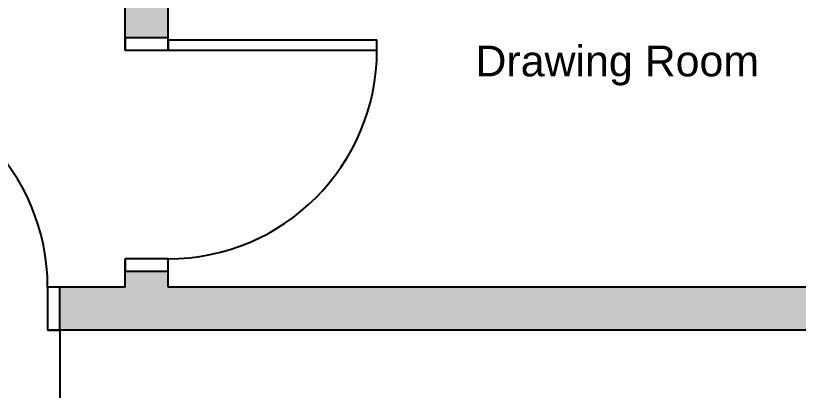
# Model space of a CAD drawing. Header units: inches. Extents: x -468 to 408, y -566 to 68.
# Drawn here: x -117 to 10.5, y -331.3 to -270.3 of the extents above; entities that cross this region are included whole.
import ezdxf

# ---------------------------------------------------------------- set-up
doc = ezdxf.new("R2010")
doc.units = ezdxf.units.IN
doc.header["$MEASUREMENT"] = 0
for name, color, linetype in [('Dimension', 34, 'Continuous'), ('Door Big', 3, 'Continuous'), ('Offset', 20, 'Continuous'), ('Writing', 95, 'Continuous')]:
    doc.layers.add(name, color=color, linetype=linetype)
doc.styles.get("Standard").update_dxf_attribs({"font": 'arial.ttf'})
doc.dimstyles.get("Standard").update_dxf_attribs({"dimtxt": 6, "dimasz": 6, "dimexe": 0.18, "dimexo": 0.0625, "dimgap": 0.09, "dimtad": 0, "dimtih": 1, "dimtoh": 1, "dimdec": 4, "dimzin": 0, "dimdsep": 46, "dimlunit": 4, "dimtxsty": 'Standard', "dimblk": 'ARCHTICK', "dimcen": 0.09, "dimclrd": 256, "dimclre": 256, "dimclrt": 256, "dimadec": 0, "dimazin": 0, "dimtfac": 1, "dimtdec": 4, "dimtofl": 0, "dimtmove": 0, "dimatfit": 3, "dimfxl": 1, "dimtfill": 1, "dimtolj": 1, "dimtzin": 0, "dimarcsym": 0})

# ---------------------------------------------------------------- blocks, each defined once
blk = doc.blocks.new('_ArchTick')
at = {"color": 0, "linetype": 'ByBlock', "const_width": 0.15}
blk.add_lwpolyline([(-0.5, -0.5), (0.5, 0.5)], dxfattribs=at)
blk = doc.blocks.new('*D287')
at = {"layer": 'Defpoints', "color": 0, "transparency": 16777216}
for p in [(-109.79, -321.54), (44.85, -321.54), (44.85, -348.88)]:
    blk.add_point(p, dxfattribs=at)
at = {"layer": 'Dimension', "lineweight": -2, "transparency": 16777216}
for p, q in [((-109.79, -321.6), (-109.79, -349.06)), ((44.85, -321.6), (44.85, -349.06)), ((-109.79, -348.88), (-47.1, -348.88)), ((44.85, -348.88), (-17.84, -348.88))]:
    blk.add_line(p, q, dxfattribs=at)
at = {"layer": 'Dimension', "lineweight": -2, "transparency": 16777216, "xscale": 6, "yscale": 6, "zscale": 6, "rotation": 180}
blk.add_blockref('_ArchTick', (-109.79, -348.88), dxfattribs=at)
at = {"layer": 'Dimension', "lineweight": -2, "transparency": 16777216, "xscale": 6, "yscale": 6, "zscale": 6}
blk.add_blockref('_ArchTick', (44.85, -348.88), dxfattribs=at)
at = {"layer": 'Dimension', "transparency": 16777216, "insert": (-32.47, -348.88), "char_height": 6, "attachment_point": 5, "bg_fill": 3, "box_fill_scale": 1.25, "bg_fill_color": 256, "bg_fill_true_color": 13158600, "bg_fill_transparency": 0}
blk.add_mtext('\\A1;12\'-10{\\H1.000000x;\\S5/8;}"', dxfattribs=at)
blk = doc.blocks.new('*D288')
at = {"layer": 'Defpoints', "color": 0, "transparency": 16777216}
for p in [(-366.15, -321.6), (44.85, -321.6), (44.85, -388.52)]:
    blk.add_point(p, dxfattribs=at)
at = {"layer": 'Dimension', "lineweight": -2, "transparency": 16777216}
for p, q in [((-366.15, -321.66), (-366.15, -388.7)), ((44.85, -321.66), (44.85, -388.7)), ((-366.15, -388.52), (-171.04, -388.52)), ((44.85, -388.52), (-150.26, -388.52))]:
    blk.add_line(p, q, dxfattribs=at)
at = {"layer": 'Dimension', "lineweight": -2, "transparency": 16777216, "xscale": 6, "yscale": 6, "zscale": 6, "rotation": 180}
blk.add_blockref('_ArchTick', (-366.15, -388.52), dxfattribs=at)
at = {"layer": 'Dimension', "lineweight": -2, "transparency": 16777216, "xscale": 6, "yscale": 6, "zscale": 6}
blk.add_blockref('_ArchTick', (44.85, -388.52), dxfattribs=at)
at = {"layer": 'Dimension', "transparency": 16777216, "insert": (-160.65, -388.52), "char_height": 6, "attachment_point": 5, "bg_fill": 3, "box_fill_scale": 1.25, "bg_fill_color": 256, "bg_fill_true_color": 13158600, "bg_fill_transparency": 0}
blk.add_mtext('\\A1;34\'-3"', dxfattribs=at)

msp = doc.modelspace()

# ---------------------------------------------------------------- hatches: boundary and pattern name
at = {"layer": 'Offset'}
h = msp.add_hatch(color=256, dxfattribs=at)
h.dxf.hatch_style = 1
h.paths.add_polyline_path([(-92.1517, -189.51492), (37.84897, -189.51492), (37.84897, -206.56488), (41.26247, -209.97837), (46.21222, -205.02863), (44.84897, -203.66538), (44.84897, -182.51492), (18.84904, -182.51492), (18.84904, -177.26741), (11.84904, -177.26741), (11.84904, -182.51492), (-45.1517, -182.51492), (-45.1517, -154.53569), (-52.1517, -154.53569), (-52.1517, -182.51492), (-99.1517, -182.51492), (-99.1517, -273.92351), (-92.1517, -273.92351)])
h.paths.add_polyline_path([(44.84897, 17.46431), (-33.14836, 17.46431), (-33.14836, 10.46431), (37.84897, 10.46431), (37.84897, -117.53569), (-61.98935, -117.53569), (-61.98935, -124.53569), (-52.1517, -124.53569), (-45.1517, -124.53569), (11.84904, -124.53569), (11.84904, -150.26741), (18.84904, -150.26741), (18.84904, -124.53569), (44.84897, -124.53569)])
h.paths.add_polyline_path([(-99.98935, -117.53569), (-115.15103, -117.53569), (-115.15103, 10.46431), (-79.14836, 10.46431), (-79.14836, 17.46431), (-115.15103, 17.46431), (-122.15103, 17.46431), (-122.15103, 10.46431), (-122.15103, -124.53569), (-99.98935, -124.53569)])
h.paths.add_polyline_path([(-156.15103, 17.46431), (-163.15103, 17.46431), (-191.15103, 17.46431), (-191.15103, 45.46431), (-237.15103, 45.46431), (-237.15103, 17.46431), (-237.15103, 10.46431), (-230.15103, 10.46431), (-230.15103, 38.46431), (-198.15103, 38.46431), (-198.15103, 10.46431), (-163.15103, 10.46431), (-163.15103, -59.53569), (-156.15103, -59.53569), (-156.15103, 10.46431)])
h.paths.add_polyline_path([(-261.15103, 17.46431), (-275.15103, 17.46431), (-275.15103, 10.46431), (-275.15103, -30.53569), (-275.15103, -37.53569), (-275.15103, -59.53569), (-268.15103, -59.53569), (-268.15103, 10.46431), (-261.15103, 10.46431)])
h.paths.add_polyline_path([(-359.15103, -30.53569), (-366.15103, -30.53569), (-366.15103, -37.53569), (-359.15103, -37.53569)])
h.paths.add_polyline_path([(-313.15103, -97.53569), (-359.15103, -97.53569), (-366.15103, -97.53569), (-366.15103, -104.53569), (-366.15103, -113.23828), (-359.15103, -113.23828), (-359.15103, -104.53569), (-313.15103, -104.53569)])
h.paths.add_polyline_path([(-156.15103, -97.53569), (-163.15103, -97.53569), (-268.15103, -97.53569), (-275.15103, -97.53569), (-275.15103, -104.53569), (-216.15006, -104.53569), (-216.15006, -174.23828), (-209.15006, -174.23828), (-209.15006, -104.53569), (-163.15103, -104.53569), (-156.15103, -104.53569)])
h.paths.add_polyline_path([(44.84897, -314.53569), (44.83137, -300.42084), (46.23215, -299.02006), (41.2824, -294.07032), (37.84897, -297.50375), (37.84897, -314.53569), (-92.1517, -314.53569), (-92.1517, -311.92351), (-99.1517, -311.92351), (-99.1517, -314.53569), (-109.78633, -314.53569), (-109.78633, -321.53569), (44.84897, -321.53569)])
h.paths.add_polyline_path([(-147.78633, -314.53569), (-157.16135, -314.53569), (-157.24173, -260.29566), (-225.14998, -260.19514), (-225.14998, -267.20138), (-164.23138, -267.28597), (-164.16135, -314.53569), (-312.15115, -314.53569), (-312.15115, -309.13889), (-319.15115, -309.13889), (-319.15115, -314.53569), (-359.15103, -314.53569), (-359.15103, -309.13889), (-366.15103, -309.13889), (-366.15103, -321.53569), (-147.78633, -321.53569)])
h.paths.add_polyline_path([(-300.31671, -212.23828), (-359.15103, -212.23828), (-386.15103, -212.23828), (-386.15103, -166.23828), (-359.15103, -166.23828), (-359.15103, -159.23828), (-366.15103, -159.23828), (-393.15103, -159.23828), (-393.15103, -219.23828), (-366.15103, -219.23828), (-366.15103, -227.89983), (-359.15103, -227.89983), (-359.15103, -219.53569), (-359.15103, -219.23828), (-300.31671, -219.23828)])
h.paths.add_polyline_path([(-263.14998, -219.23828), (-209.15006, -219.23828), (-209.15006, -212.23828), (-216.15006, -212.23828), (-270.31671, -212.23828), (-270.31671, -219.23828), (-270.14998, -219.23828), (-270.14998, -260.13889), (-359.15103, -260.13889), (-359.15103, -254.89983), (-366.15103, -254.89983), (-366.15103, -267.13889), (-359.15103, -267.13889), (-319.15115, -267.13889), (-312.15115, -267.13889), (-270.15484, -267.13889), (-263.14998, -267.14861), (-263.14998, -260.13889)])

# ---------------------------------------------------------------- linework, layer by layer
for p, q in [((-99.1517, -314.53569), (-111.78633, -314.53569)), ((37.84897, -314.53569), (-92.1517, -314.53569)), ((44.84897, -321.53569), (-111.78633, -321.53569))]:
    msp.add_line(p, q)
for points in [[(-99.1517, -275.92351), (-99.1517, -182.51492), (-52.1517, -182.51492)], [(-92.1517, -275.92351), (-92.1517, -189.51492), (37.84897, -189.51492)], [(-99.1517, -314.53569), (-99.1517, -309.92351)], [(-92.1517, -314.53569), (-92.1517, -309.92351)]]:
    msp.add_lwpolyline(points)
at = {"layer": 'Door Big'}
for points in [[(-99.1517, -273.92351), (-99.1517, -275.92351), (-92.1517, -275.92351), (-92.1517, -273.92351)], [(-92.1517, -274.32351), (-92.1517, -275.92351), (-58.1517, -275.92351), (-58.1517, -274.32351)], [(-99.1517, -309.92351), (-99.1517, -311.92351), (-92.1517, -311.92351), (-92.1517, -309.92351)], [(-111.78633, -321.53569), (-109.78633, -321.53569), (-109.78633, -314.53569), (-111.78633, -314.53569)]]:
    msp.add_lwpolyline(points, close=True, dxfattribs=at)
for centre, start, end in [((-92.1517, -275.92351), 270, 0), ((-145.78633, -314.53569), 0, 90)]:
    msp.add_arc(centre, 34, start, end, dxfattribs=at)

# ---------------------------------------------------------------- texts
at = {"layer": 'Writing', "insert": (-42.19301, -274.53731), "char_height": 0.2, "attachment_point": 1}
msp.add_mtext_dynamic_manual_height_columns('{\\C7;\\P\\P \\H25x;\\C256;Drawing Room}', width=93.0043512, gutter_width=1, heights=[0], dxfattribs=at)

# ---------------------------------------------------------------- next in the draw order: dimensions: what is measured, and where the dimension line sits
at = {"layer": 'Dimension'}
dim = msp.add_linear_dim(base=(44.84897, -348.88038), p1=(-109.78633, -321.53569), p2=(44.84897, -321.53569), dimstyle='Standard', dxfattribs=at)
dim.commit()
dim.dimension.update_dxf_attribs({"geometry": '*D287', "text_midpoint": (-32.46868, -348.88038)})

# ---------------------------------------------------------------- next in the draw order: dimensions: what is measured, and where the dimension line sits
dim = msp.add_linear_dim(base=(44.84897, -388.51933), p1=(-366.15103, -321.59819), p2=(44.84897, -321.59819), dimstyle='Standard', dxfattribs=at)
dim.commit()
dim.dimension.update_dxf_attribs({"geometry": '*D288', "text_midpoint": (-160.65103, -388.51933)})

doc.saveas('drawing.dxf')
